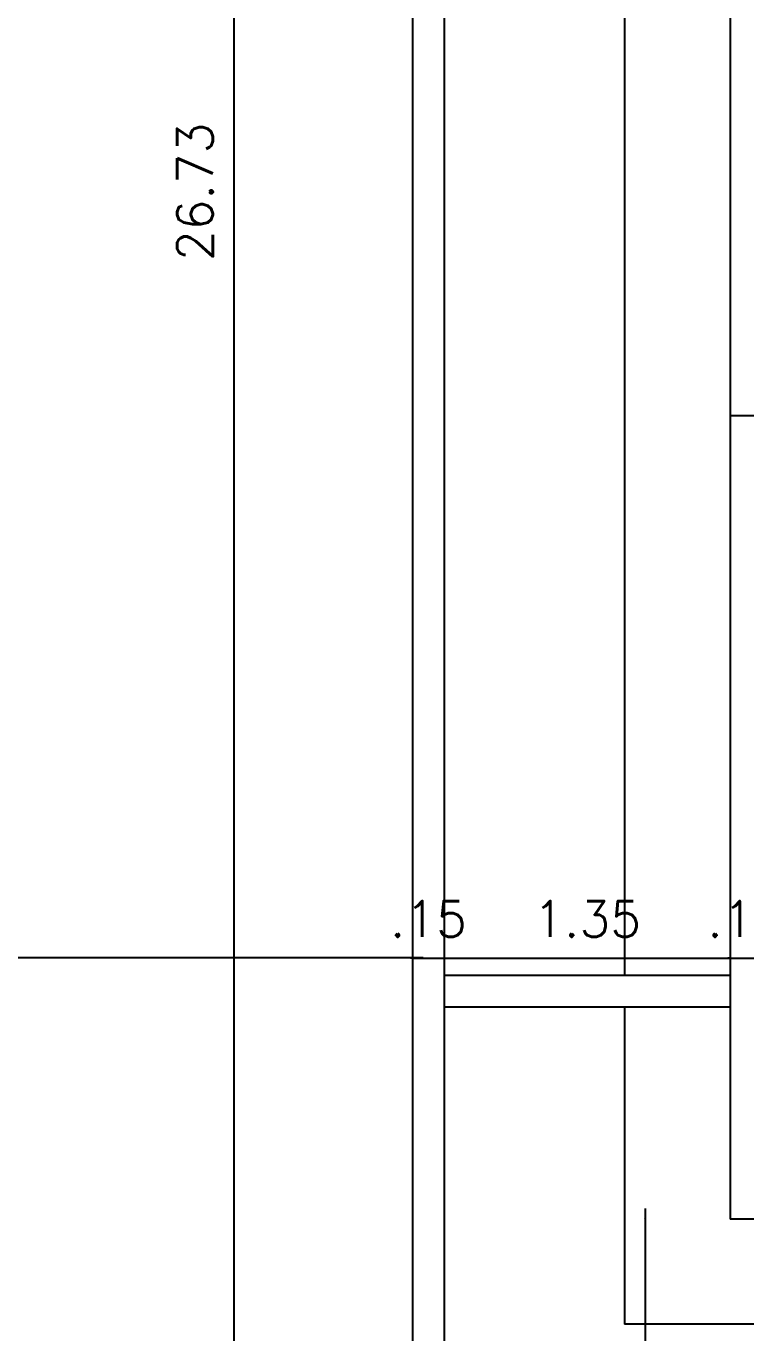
# Model space of a CAD drawing. Header units: millimetres. Extents: x 2273 to 2522, y 1034 to 1187.
# Drawn here: x 2471.94 to 2475.34, y 1104.44 to 1110.62 of the extents above; entities that cross this region are included whole.
import ezdxf

# ---------------------------------------------------------------- set-up
doc = ezdxf.new("R2010")
doc.units = ezdxf.units.MM
doc.layers.add('COTA', color=8, linetype='Continuous')
doc.layers.add('LAYER8', color=8, linetype='Continuous')
doc.styles.add('Romans', font='romans.shx')
doc.dimstyles.new('COTA50', dxfattribs={"dimtxt": 0.17, "dimasz": 0.01, "dimexe": 0.05, "dimexo": 0.95, "dimgap": 0.1, "dimtad": 1, "dimzin": 4, "dimdsep": 46, "dimtxsty": 'Romans', "dimblk": 'ARCHTICK', "dimcen": -0.3, "dimdle": 0.05, "dimse1": 1, "dimse2": 1, "dimclrd": 2, "dimclre": 3, "dimclrt": 3, "dimadec": 0, "dimazin": 0, "dimtfac": 1, "dimtix": 1, "dimtmove": 2, "dimatfit": 1, "dimldrblk": 'USERTICK', "dimfxl": 0.05, "dimtolj": 1, "dimtzin": 4, "dimlwd": -1, "dimarcsym": 0})

# ---------------------------------------------------------------- blocks, each defined once
blk = doc.blocks.new('_ArchTick')
at = {"color": 0, "linetype": 'ByBlock', "const_width": 0.15}
blk.add_lwpolyline([(-0.5, -0.5), (0.5, 0.5)], dxfattribs=at)
blk = doc.blocks.new('*D112')
at = {"color": 2, "transparency": 16777216}
for p, q in [((2473.7652, 1106.2121), (2473.7552, 1106.2121)), ((2473.7652, 1106.2121), (2473.9152, 1106.2121)), ((2473.9152, 1106.2121), (2473.9252, 1106.2121))]:
    blk.add_line(p, q, dxfattribs=at)
at = {"layer": 'Defpoints', "color": 0, "transparency": 16777216}
for p in [(2473.9152, 1106.2121), (2473.7652, 1105.9791), (2473.9152, 1105.9791)]:
    blk.add_point(p, dxfattribs=at)
at = {"color": 2, "transparency": 16777216, "xscale": 0.01, "yscale": 0.01, "zscale": 0.01}
blk.add_blockref('_ArchTick', (2473.7652, 1106.2121), dxfattribs=at)
at = {"color": 2, "transparency": 16777216, "xscale": 0.01, "yscale": 0.01, "zscale": 0.01, "rotation": 180}
blk.add_blockref('_ArchTick', (2473.9152, 1106.2121), dxfattribs=at)
at = {"color": 3, "transparency": 16777216, "insert": (2473.8402, 1106.3971), "char_height": 0.17, "attachment_point": 5, "style": 'Romans'}
blk.add_mtext('\\A1;.15', dxfattribs=at)
blk = doc.blocks.new('USERTICK')
at = {"layer": 'COTA', "color": 0}
for p, q in [((-1, 0), (1, 0)), ((0, 1), (0, -1))]:
    blk.add_line(p, q, dxfattribs=at)
blk.add_circle((0, 0), 0.25, dxfattribs=at)
blk = doc.blocks.new('*D113')
at = {"color": 2, "transparency": 16777216}
blk.add_line((2473.8652, 1106.2121), (2475.3182, 1106.2121), dxfattribs=at)
at = {"layer": 'Defpoints', "color": 0, "transparency": 16777216}
for p in [(2475.2682, 1106.2121), (2475.2682, 1106.1291), (2473.9152, 1105.9791)]:
    blk.add_point(p, dxfattribs=at)
at = {"color": 2, "transparency": 16777216, "xscale": 0.01, "yscale": 0.01, "zscale": 0.01, "rotation": 180}
blk.add_blockref('_ArchTick', (2473.9152, 1106.2121), dxfattribs=at)
at = {"color": 2, "transparency": 16777216, "xscale": 0.01, "yscale": 0.01, "zscale": 0.01}
blk.add_blockref('_ArchTick', (2475.2682, 1106.2121), dxfattribs=at)
at = {"color": 3, "transparency": 16777216, "insert": (2474.5917, 1106.3971), "char_height": 0.17, "attachment_point": 5, "style": 'Romans'}
blk.add_mtext('\\A1;1.35', dxfattribs=at)
blk = doc.blocks.new('*D114')
at = {"color": 2, "transparency": 16777216}
for p, q in [((2475.2682, 1106.2121), (2475.2582, 1106.2121)), ((2475.2682, 1106.2121), (2475.4182, 1106.2121)), ((2475.4182, 1106.2121), (2475.4282, 1106.2121))]:
    blk.add_line(p, q, dxfattribs=at)
at = {"layer": 'Defpoints', "color": 0, "transparency": 16777216}
for p in [(2475.4182, 1106.2121), (2475.2682, 1106.1291), (2475.4182, 1106.1186)]:
    blk.add_point(p, dxfattribs=at)
at = {"color": 2, "transparency": 16777216, "xscale": 0.01, "yscale": 0.01, "zscale": 0.01}
blk.add_blockref('_ArchTick', (2475.2682, 1106.2121), dxfattribs=at)
at = {"color": 2, "transparency": 16777216, "xscale": 0.01, "yscale": 0.01, "zscale": 0.01, "rotation": 180}
blk.add_blockref('_ArchTick', (2475.4182, 1106.2121), dxfattribs=at)
at = {"color": 3, "transparency": 16777216, "insert": (2475.3432, 1106.3971), "char_height": 0.17, "attachment_point": 5, "style": 'Romans'}
blk.add_mtext('\\A1;.15', dxfattribs=at)
blk = doc.blocks.new('*D196')
at = {"color": 2, "transparency": 16777216}
blk.add_line((2474.8667, 1105.0262), (2474.8667, 1096.4232), dxfattribs=at)
at = {"layer": 'Defpoints', "color": 0, "transparency": 16777216}
for p in [(2475.2682, 1104.9762), (2474.8667, 1096.4732), (2475.2682, 1096.4732)]:
    blk.add_point(p, dxfattribs=at)
at = {"color": 2, "transparency": 16777216, "xscale": 0.01, "yscale": 0.01, "zscale": 0.01}
for p, rotation in [((2474.8667, 1104.9762), 90), ((2474.8667, 1096.4732), 270)]:
    blk.add_blockref('_ArchTick', p, dxfattribs=dict(at, rotation=rotation))
at = {"color": 3, "transparency": 16777216, "insert": (2474.6817, 1100.7247), "char_height": 0.17, "attachment_point": 5, "rotation": 90, "style": 'Romans'}
blk.add_mtext('\\A1;8.50', dxfattribs=at)
blk = doc.blocks.new('*D197')
at = {"color": 2, "transparency": 16777216}
blk.add_line((2473.8152, 1106.2132), (2454.7193, 1106.2132), dxfattribs=at)
at = {"layer": 'Defpoints', "color": 0, "transparency": 16777216}
for p in [(2454.7693, 1106.2132), (2454.7693, 1105.9829), (2473.7652, 1105.9829)]:
    blk.add_point(p, dxfattribs=at)
at = {"color": 2, "transparency": 16777216, "xscale": 0.01, "yscale": 0.01, "zscale": 0.01, "rotation": 180}
blk.add_blockref('_ArchTick', (2454.7693, 1106.2132), dxfattribs=at)
at = {"color": 2, "transparency": 16777216, "xscale": 0.01, "yscale": 0.01, "zscale": 0.01}
blk.add_blockref('_ArchTick', (2473.7652, 1106.2132), dxfattribs=at)
at = {"color": 3, "transparency": 16777216, "insert": (2464.2672, 1106.3982), "char_height": 0.17, "attachment_point": 5, "style": 'Romans'}
blk.add_mtext('\\A1;19.00', dxfattribs=at)
blk = doc.blocks.new('*D232')
at = {"color": 2, "transparency": 16777216}
blk.add_line((2472.9203, 1096.4232), (2472.9203, 1123.2568), dxfattribs=at)
at = {"layer": 'Defpoints', "color": 0, "transparency": 16777216}
for p in [(2472.9203, 1123.2068), (2473.7652, 1123.2068), (2473.7652, 1096.4732)]:
    blk.add_point(p, dxfattribs=at)
at = {"color": 2, "transparency": 16777216, "xscale": 0.01, "yscale": 0.01, "zscale": 0.01}
for p, rotation in [((2472.9203, 1123.2068), 90), ((2472.9203, 1096.4732), 270)]:
    blk.add_blockref('_ArchTick', p, dxfattribs=dict(at, rotation=rotation))
at = {"color": 3, "transparency": 16777216, "insert": (2472.7353, 1109.84), "char_height": 0.17, "attachment_point": 5, "rotation": 90, "style": 'Romans'}
blk.add_mtext('\\A1;26.73', dxfattribs=at)

msp = doc.modelspace()

# ---------------------------------------------------------------- linework, layer by layer
at = {"layer": 'LAYER8', "color": 0, "linetype": 'ByBlock'}
msp.add_line((2474.7682, 1105.9791), (2474.7682, 1104.4791), dxfattribs=at)
at = {"layer": 'LAYER8', "linetype": 'Continuous'}
for points in [[(2473.7652, 1123.2068), (2473.7652, 1097.9732)], [(2473.9152, 1123.1968), (2473.9152, 1097.9732)], [(2478.4682, 1108.7791), (2475.2682, 1108.7791)], [(2475.2682, 1108.7791), (2475.2682, 1104.9762)], [(2475.2682, 1106.1291), (2473.9152, 1106.1291)], [(2475.2682, 1105.9791), (2473.9152, 1105.9791)], [(2484.3711, 1104.9762), (2475.2682, 1104.9762)]]:
    msp.add_lwpolyline(points, dxfattribs=at)
at = {"layer": 'LAYER8', "color": 0, "linetype": 'Continuous'}
for points in [[(2474.7682, 1115.082), (2474.7682, 1106.1291)], [(2475.2682, 1110.7791), (2475.2682, 1108.7791)], [(2483.8711, 1104.4791), (2474.7682, 1104.4791)]]:
    msp.add_lwpolyline(points, dxfattribs=at)

# ---------------------------------------------------------------- dimensions: what is measured, and where the dimension line sits
for base, p1, p2, picture, middle in [((2472.9203, 1123.2068), (2473.7652, 1096.4732), (2473.7652, 1123.2068), '*D232', (2472.7353, 1109.84)), ((2474.8667, 1096.4732), (2475.2682, 1104.9762), (2475.2682, 1096.4732), '*D196', (2474.6817, 1100.7247))]:
    dim = msp.add_linear_dim(base=base, p1=p1, p2=p2, angle=90, dimstyle='COTA50')
    dim.commit()
    dim.dimension.update_dxf_attribs({"geometry": picture, "text_midpoint": middle})
for base, p1, p2, picture, middle in [((2454.7693, 1106.2132), (2473.7652, 1105.9829), (2454.7693, 1105.9829), '*D197', (2464.2672, 1106.3982)), ((2473.9152, 1106.2121), (2473.7652, 1105.9791), (2473.9152, 1105.9791), '*D112', (2473.8402, 1106.3971)), ((2475.2682, 1106.2121), (2473.9152, 1105.9791), (2475.2682, 1106.1291), '*D113', (2474.5917, 1106.3971)), ((2475.4182, 1106.2121), (2475.2682, 1106.1291), (2475.4182, 1106.1186), '*D114', (2475.3432, 1106.3971))]:
    dim = msp.add_linear_dim(base=base, p1=p1, p2=p2, dimstyle='COTA50')
    dim.commit()
    dim.dimension.update_dxf_attribs({"geometry": picture, "text_midpoint": middle})

doc.saveas('drawing.dxf')
